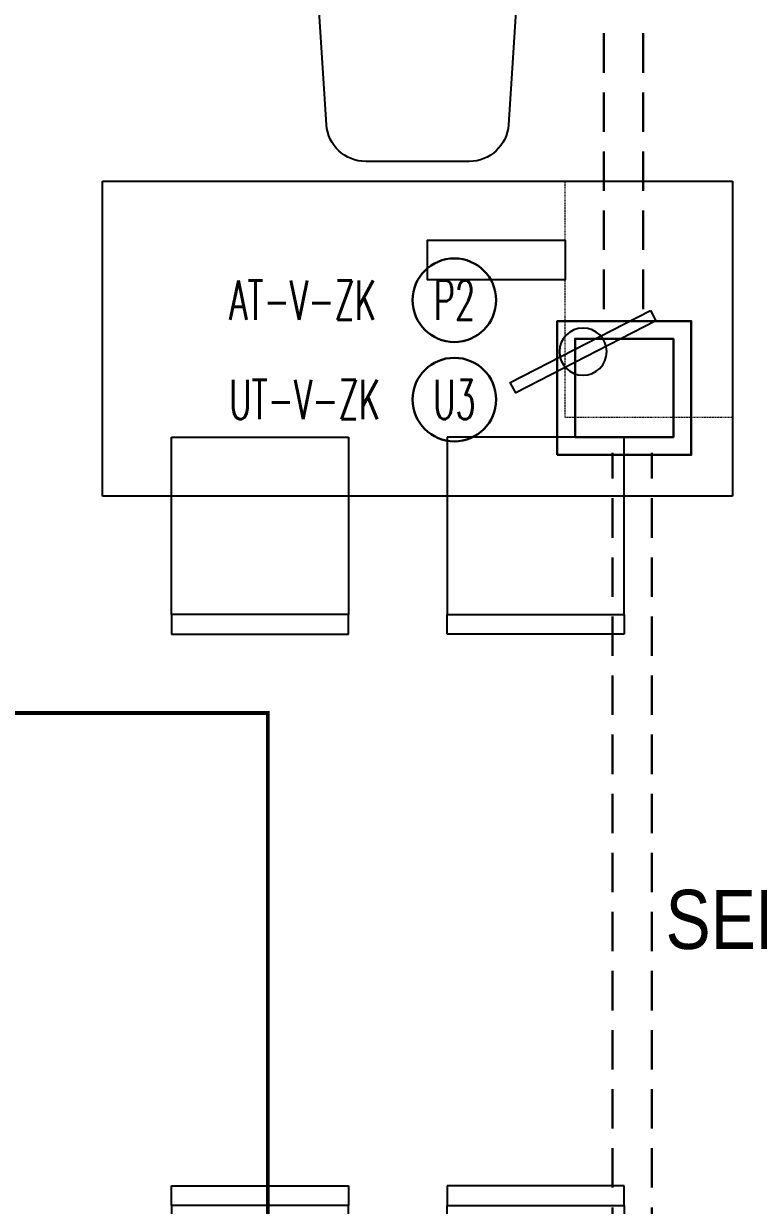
# Model space of a CAD drawing. Extents: x -1439 to 34962, y -872 to 8330.
# Drawn here: x 2870.8 to 3057.4, y 2027.5 to 2327.5 of the extents above; entities that cross this region are included whole.
import ezdxf
from ezdxf.enums import TextEntityAlignment as Align

# ---------------------------------------------------------------- set-up
doc = ezdxf.new("R2010")
doc.units = 0
for name, pattern in [('DOT2', [0.125, 0, -0.125]), ('HIDDEN', [0.375, 0.25, -0.125]), ('HIDDEN2', [4.7625, 3.175, -1.5875])]:
    doc.linetypes.add(name, pattern=pattern)
doc.layers.get('0').update_dxf_attribs({"color": 9, "lineweight": 9})
for name, color, linetype, lineweight in [('05', 9, 'Continuous', 9), ('21', 9, 'Continuous', 9), ('E-KABLO', 7, 'Continuous', 30), ('E-YAZI', 7, 'Continuous', 30)]:
    doc.layers.add(name, color=color, linetype=linetype, lineweight=lineweight)
doc.styles.add('E-YAZI', font='txttw.shx')
doc.styles.add('MuuM_TEXT-STANDART', font='ARIALN.TTF')

# ---------------------------------------------------------------- blocks, each defined once
blk = doc.blocks.new('160lıkcalismamasa-vw')
at = {"lineweight": -3, "ltscale": 0.5}
for p, q in [((2355.98, 2657.5), (2355.98, 2662.5)), ((2355.98, 2662.5), (2400.98, 2662.5)), ((2400.98, 2662.5), (2400.98, 2657.5)), ((2425.98, 2662.5), (2425.98, 2657.5)), ((2470.98, 2662.5), (2425.98, 2662.5)), ((2470.98, 2657.5), (2470.98, 2662.5)), ((2400.98, 2657.5), (2355.98, 2657.5)), ((2355.98, 2657.5), (2355.98, 2612.5)), ((2400.98, 2657.5), (2355.98, 2657.5)), ((2400.98, 2612.5), (2400.98, 2657.5)), ((2425.98, 2657.5), (2470.98, 2657.5)), ((2425.98, 2612.5), (2425.98, 2657.5)), ((2425.98, 2657.5), (2470.98, 2657.5)), ((2470.98, 2657.5), (2470.98, 2612.5)), ((2498.48, 2627.5), (2338.48, 2627.5)), ((2338.48, 2627.5), (2338.48, 2547.5)), ((2498.48, 2547.5), (2498.48, 2627.5)), ((2355.98, 2612.5), (2400.98, 2612.5)), ((2470.98, 2612.5), (2425.98, 2612.5)), ((2338.48, 2547.5), (2498.48, 2547.5))]:
    blk.add_line(p, q, dxfattribs=at)
for points in [[(2477.64, 2580.3), (2479.01, 2582.97), (2443.42, 2601.24), (2442.05, 2598.58)], [(2455.98, 2562.5), (2455.98, 2572.5), (2420.98, 2572.5), (2420.98, 2562.5)], [(2397.98, 2487.5), (2438.98, 2487.5), (2438.98, 2493.5), (2397.98, 2493.5)]]:
    blk.add_lwpolyline(points, close=True, dxfattribs=at)
blk.add_lwpolyline([(2392.98, 2496.5), (2443.98, 2496.5), (2441.59, 2533.15, 0.395265), (2431.61, 2542.5), (2405.34, 2542.5, 0.395265), (2395.37, 2533.15)], format="xyb", close=True, dxfattribs=at)
blk.add_circle((2460.53, 2590.77), 6, dxfattribs=at)
at = {"layer": '05', "linetype": 'DOT2'}
for p, q in [((2498.48, 2607.5), (2455.98, 2607.5)), ((2455.98, 2607.5), (2455.98, 2547.5)), ((2498.48, 2547.5), (2498.48, 2607.5)), ((2455.98, 2547.5), (2498.48, 2547.5))]:
    blk.add_line(p, q, dxfattribs=at)
blk = doc.blocks.new('E-DÖŞEME BUAT')
at = {"layer": 'E-YAZI', "color": 3}
blk.add_lwpolyline([(-34, 34), (0, 34), (0, 0), (-34, 0)], close=True, dxfattribs=at)
at = {"layer": 'E-YAZI', "color": 5}
blk.add_lwpolyline([(-29.5, 29.5), (-4.5, 29.5), (-4.5, 4.5), (-29.5, 4.5)], close=True, dxfattribs=at)

msp = doc.modelspace()

# ---------------------------------------------------------------- linework, layer by layer
at = {"layer": '21', "linetype": 'HIDDEN2', "ltscale": 0.1, "const_width": 1}
msp.add_lwpolyline([(2932.84, 1702.5), (2713.84, 1702.5), (2713.84, 2152.5), (2932.84, 2152.5)], close=True, dxfattribs=at)
at = {"layer": 'E-KABLO', "color": 6, "linetype": 'HIDDEN', "ltscale": 40}
for p, q in [((3018.12, 2255.05), (3018.12, 2532.27)), ((3020.35, 1987), (3020.35, 2218.57))]:
    msp.add_line(p, q, dxfattribs=at)
at = {"layer": 'E-KABLO', "color": 4, "linetype": 'HIDDEN', "ltscale": 40}
for p, q in [((3028.12, 2255.05), (3028.12, 2532.27)), ((3030.35, 1987), (3030.35, 2218.57))]:
    msp.add_line(p, q, dxfattribs=at)
at = {"layer": 'E-KABLO', "color": 7, "linetype": 'Continuous'}
for centre in [(2980.21, 2257.28), (2980.21, 2232.06)]:
    msp.add_circle(centre, 10.61, dxfattribs=at)

# ---------------------------------------------------------------- block references
at = {"layer": '05', "xscale": -1, "rotation": 180}
msp.add_blockref('160lıkcalismamasa-vw', (552.36, 4835), dxfattribs=at)
at = {"layer": '05'}
msp.add_blockref('160lıkcalismamasa-vw', (552.36, -630), dxfattribs=at)
at = {"layer": 'E-YAZI', "color": 1, "xscale": -1, "rotation": 180}
msp.add_blockref('E-DÖŞEME BUAT', (3040.34, 2252), dxfattribs=at)

# ---------------------------------------------------------------- texts
at = {"layer": '21', "insert": (3033.83, 2107.6), "char_height": 15, "attachment_point": 1, "style": 'MuuM_TEXT-STANDART'}
msp.add_mtext_dynamic_manual_height_columns('SERVİS DANIŞMANLARI (16)', width=1355.2517, gutter_width=200, heights=[0], dxfattribs=at)
at = {"layer": 'E-KABLO', "color": 3, "linetype": 'Continuous', "style": 'E-YAZI', "width": 0.6}
for s, p in [('P2', (2980.21, 2257.28)), ('U3', (2980.21, 2232.06))]:
    msp.add_text(s, height=10, dxfattribs=at).set_placement(p, align=Align.MIDDLE_CENTER)
at = {"layer": 'E-YAZI', "color": 3, "style": 'E-YAZI', "width": 0.6}
for s, p in [('AT-V-ZK', (2923.03, 2252.28, 0)), ('UT-V-ZK', (2923.03, 2227.06, 0))]:
    msp.add_text(s, height=10, dxfattribs=at).set_placement(p)

doc.saveas('drawing.dxf')
